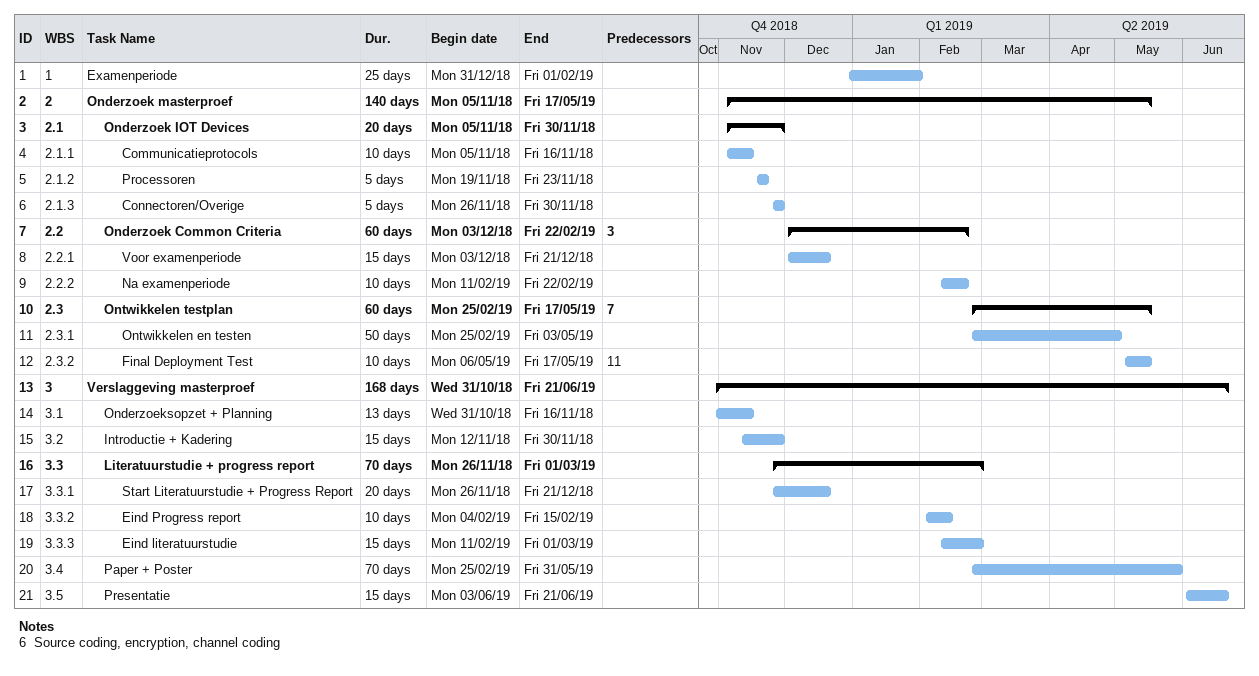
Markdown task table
| ID | WBS | Task | Duration | Start | Finish | Predecessors |
|---|---|---|---|---|---|---|
| 1 | 1 | Examenperiode | 25d | 2018-12-31 | 2019-02-01 |  |
| 2 | 2 | **Onderzoek masterproef** | 140d | 2018-11-05 | 2019-05-17 |  |
| 3 | 2.1 | **Onderzoek IOT Devices** | 20d | 2018-11-05 | 2018-11-30 |  |
| 4 | 2.1.1 | Communicatieprotocols | 10d | 2018-11-05 | 2018-11-16 |  |
| 5 | 2.1.2 | Processoren | 5d | 2018-11-19 | 2018-11-23 |  |
| 6 | 2.1.3 | Connectoren/Overige | 5d | 2018-11-26 | 2018-11-30 |  |
| 7 | 2.2 | **Onderzoek Common Criteria** | 60d | 2018-12-03 | 2019-02-22 | 3 |
| 8 | 2.2.1 | Voor examenperiode | 15d | 2018-12-03 | 2018-12-21 |  |
| 9 | 2.2.2 | Na examenperiode | 10d | 2019-02-11 | 2019-02-22 |  |
| 10 | 2.3 | **Ontwikkelen testplan** | 60d | 2019-02-25 | 2019-05-17 | 7 |
| 11 | 2.3.1 | Ontwikkelen en testen | 50d | 2019-02-25 | 2019-05-03 |  |
| 12 | 2.3.2 | Final Deployment Test | 10d | 2019-05-06 | 2019-05-17 | 11 |
| 13 | 3 | **Verslaggeving masterproef** | 168d | 2018-10-31 | 2019-06-21 |  |
| 14 | 3.1 | Onderzoeksopzet + Planning | 13d | 2018-10-31 | 2018-11-16 |  |
| 15 | 3.2 | Introductie + Kadering | 15d | 2018-11-12 | 2018-11-30 |  |
| 16 | 3.3 | **Literatuurstudie + progress report** | 70d | 2018-11-26 | 2019-03-01 |  |
| 17 | 3.3.1 | Start Literatuurstudie + Progress Report | 20d | 2018-11-26 | 2018-12-21 |  |
| 18 | 3.3.2 | Eind Progress report | 10d | 2019-02-04 | 2019-02-15 |  |
| 19 | 3.3.3 | Eind literatuurstudie | 15d | 2019-02-11 | 2019-03-01 |  |
| 20 | 3.4 | Paper + Poster | 70d | 2019-02-25 | 2019-05-31 |  |
| 21 | 3.5 | Presentatie | 15d | 2019-06-03 | 2019-06-21 |  |

Notes
- 6: Source coding, encryption, channel coding
